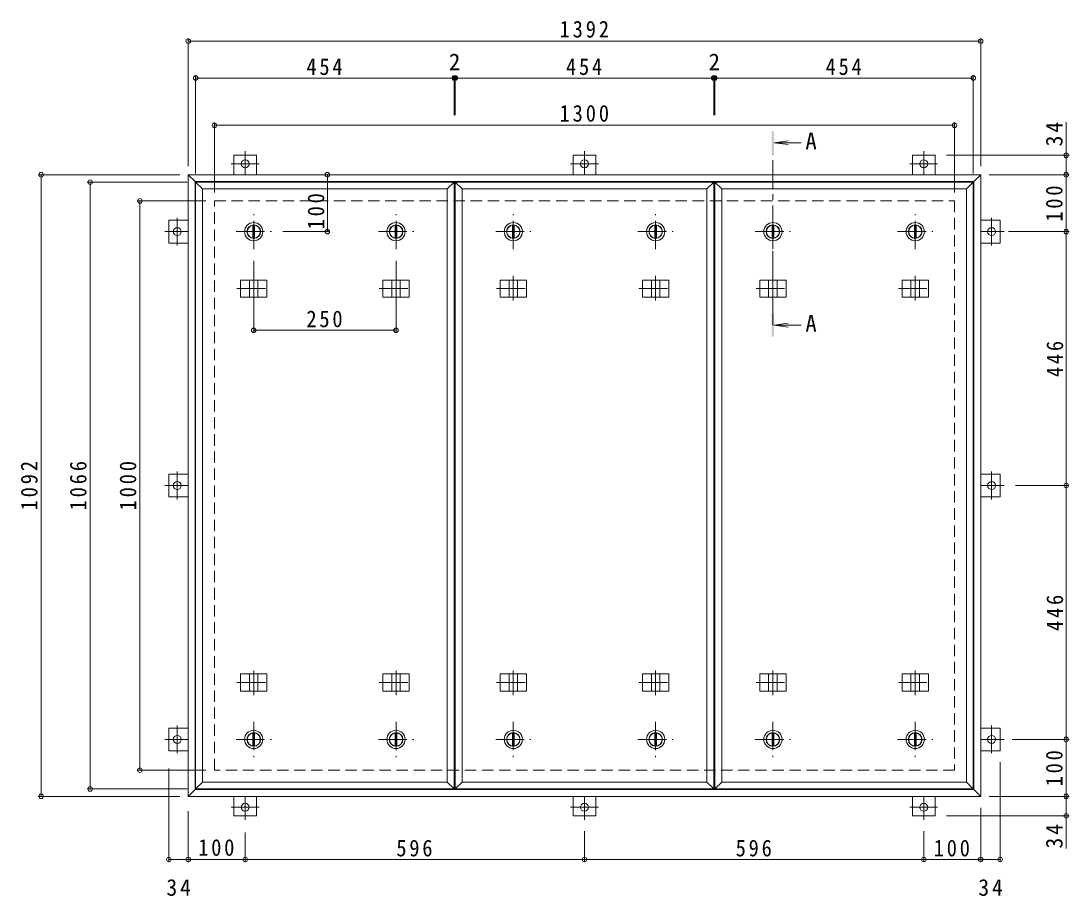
# Model space of a CAD drawing. Units: millimetres at full size, sheet at 1:10. Extents: x -2570 to 2317, y -1961 to 1245.
# Drawn here: x -2232 to -391, y -342 to 1195 of the extents above; entities that cross this region are included whole.
import ezdxf
from ezdxf.enums import TextEntityAlignment as Align

# ---------------------------------------------------------------- set-up
doc = ezdxf.new("R2010")
doc.units = ezdxf.units.MM
doc.header["$LTSCALE"] = 10
doc.header["$PDMODE"] = 32
doc.header["$PDSIZE"] = 8
doc.linetypes.add('CHAIN1', pattern=[8, 5, -1, 1, -1])
doc.linetypes.add('DASHED2', pattern=[3, 2, -1])
for name, color, linetype, lineweight in [('0-1_躯体', 2, 'DASHED2', 9), ('0-2_仕上', 3, 'Continuous', 9), ('0-3_建具', 4, 'Continuous', 9), ('0-5_寸法', 4, 'Continuous', 9), ('0-C', 2, 'Continuous', 9), ('0-E', 3, 'Continuous', 9), ('0-F', 7, 'Continuous', 9)]:
    doc.layers.add(name, color=color, linetype=linetype, lineweight=lineweight)
doc.styles.add('ＭＳ ゴシック', font='')
doc.styles.get('ＭＳ ゴシック').set_extended_font_data('MS Gothic')

msp = doc.modelspace()

# ---------------------------------------------------------------- linework, layer by layer
at = {"layer": '0-1_躯体'}
for p, q in [((-1892.58, 879.14), (-592.58, 879.14)), ((-1892.58, -120.86), (-1892.58, 879.14)), ((-592.58, 879.14), (-592.58, -120.86)), ((-592.58, -120.86), (-1892.58, -120.86))]:
    msp.add_line(p, q, dxfattribs=at)
at = {"layer": '0-2_仕上'}
for p, q in [((-1925.58, 912.14), (-1913.58, 900.14)), ((-1925.58, 912.14), (-1471.58, 912.14)), ((-1925.58, -153.86), (-1925.58, 912.14)), ((-1483.58, 900.14), (-1471.58, 912.14)), ((-1471.58, 912.14), (-1471.58, -153.86)), ((-1469.58, 912.14), (-1457.58, 900.14)), ((-1469.58, 912.14), (-1015.58, 912.14)), ((-1469.58, -153.86), (-1469.58, 912.14)), ((-1027.58, 900.14), (-1015.58, 912.14)), ((-1015.58, 912.14), (-1015.58, -153.86)), ((-1013.58, 912.14), (-1001.58, 900.14)), ((-1013.58, 912.14), (-559.58, 912.14)), ((-1013.58, -153.86), (-1013.58, 912.14)), ((-571.58, 900.14), (-559.58, 912.14)), ((-559.58, 912.14), (-559.58, -153.86)), ((-1483.58, 900.14), (-1913.58, 900.14)), ((-1913.58, 900.14), (-1913.58, -141.86)), ((-1483.58, -141.86), (-1483.58, 900.14)), ((-1027.58, 900.14), (-1457.58, 900.14)), ((-1457.58, 900.14), (-1457.58, -141.86)), ((-1027.58, -141.86), (-1027.58, 900.14)), ((-571.58, 900.14), (-1001.58, 900.14)), ((-1001.58, 900.14), (-1001.58, -141.86)), ((-571.58, -141.86), (-571.58, 900.14)), ((-1913.58, -141.86), (-1925.58, -153.86)), ((-1457.58, -141.86), (-1469.58, -153.86)), ((-1001.58, -141.86), (-1013.58, -153.86)), ((-1471.58, -153.86), (-1925.58, -153.86)), ((-1015.58, -153.86), (-1469.58, -153.86)), ((-559.58, -153.86), (-1013.58, -153.86))]:
    msp.add_line(p, q, dxfattribs=at)
for points in [[(-1913.58, -141.86), (-1483.58, -141.86), (-1471.58, -153.86)], [(-1457.58, -141.86), (-1027.58, -141.86), (-1015.58, -153.86)], [(-1001.58, -141.86), (-571.58, -141.86), (-559.58, -153.86)]]:
    msp.add_lwpolyline(points, dxfattribs=at)
at = {"layer": '0-3_建具', "color": 2}
for p, q in [((-1938.58, 925.14), (-1926.58, 913.14)), ((-1938.58, 925.14), (-546.58, 925.14)), ((-1938.58, -166.86), (-1938.58, 925.14)), ((-558.58, 913.14), (-546.58, 925.14)), ((-546.58, 925.14), (-546.58, -166.86)), ((-1926.58, 913.14), (-558.58, 913.14)), ((-1926.58, -154.86), (-1926.58, 913.14)), ((-558.58, -154.86), (-558.58, 913.14)), ((-1926.58, -154.86), (-1938.58, -166.86)), ((-558.58, -154.86), (-1926.58, -154.86)), ((-558.58, -154.86), (-546.58, -166.86)), ((-546.58, -166.86), (-1938.58, -166.86))]:
    msp.add_line(p, q, dxfattribs=at)
at = {"layer": '0-3_建具'}
for p, q in [((-1846.67, 740.14), (-1846.67, 710.14)), ((-1846.67, 740.14), (-1800.49, 740.14)), ((-1831.08, 740.14), (-1831.08, 710.14)), ((-1816.08, 740.14), (-1816.08, 710.14)), ((-1800.49, 740.14), (-1800.49, 710.14)), ((-1596.67, 740.14), (-1596.67, 710.14)), ((-1596.67, 740.14), (-1550.49, 740.14)), ((-1581.08, 740.14), (-1581.08, 710.14)), ((-1566.08, 740.14), (-1566.08, 710.14)), ((-1550.49, 740.14), (-1550.49, 710.14)), ((-1390.67, 740.14), (-1390.67, 710.14)), ((-1390.67, 740.14), (-1344.49, 740.14)), ((-1375.08, 740.14), (-1375.08, 710.14)), ((-1360.08, 740.14), (-1360.08, 710.14)), ((-1344.49, 740.14), (-1344.49, 710.14)), ((-1140.67, 740.14), (-1140.67, 710.14)), ((-1140.67, 740.14), (-1094.49, 740.14)), ((-1125.08, 740.14), (-1125.08, 710.14)), ((-1110.08, 740.14), (-1110.08, 710.14)), ((-1094.49, 740.14), (-1094.49, 710.14)), ((-934.67, 740.14), (-934.67, 710.14)), ((-934.67, 740.14), (-888.49, 740.14)), ((-919.08, 740.14), (-919.08, 710.14)), ((-904.08, 740.14), (-904.08, 710.14)), ((-888.49, 740.14), (-888.49, 710.14)), ((-684.67, 740.14), (-684.67, 710.14)), ((-684.67, 740.14), (-638.49, 740.14)), ((-669.08, 740.14), (-669.08, 710.14)), ((-654.08, 740.14), (-654.08, 710.14)), ((-638.49, 740.14), (-638.49, 710.14)), ((-1846.67, 710.14), (-1800.49, 710.14)), ((-1596.67, 710.14), (-1550.49, 710.14)), ((-1390.67, 710.14), (-1344.49, 710.14)), ((-1140.67, 710.14), (-1094.49, 710.14)), ((-934.67, 710.14), (-888.49, 710.14)), ((-684.67, 710.14), (-638.49, 710.14)), ((-1846.67, 18.14), (-1846.67, 48.14)), ((-1846.67, 48.14), (-1800.49, 48.14)), ((-1831.08, 18.14), (-1831.08, 48.14)), ((-1816.08, 18.14), (-1816.08, 48.14)), ((-1800.49, 18.14), (-1800.49, 48.14)), ((-1596.67, 18.14), (-1596.67, 48.14)), ((-1596.67, 48.14), (-1550.49, 48.14)), ((-1581.08, 18.14), (-1581.08, 48.14)), ((-1566.08, 18.14), (-1566.08, 48.14)), ((-1550.49, 18.14), (-1550.49, 48.14)), ((-1390.67, 18.14), (-1390.67, 48.14)), ((-1390.67, 48.14), (-1344.49, 48.14)), ((-1375.08, 18.14), (-1375.08, 48.14)), ((-1360.08, 18.14), (-1360.08, 48.14)), ((-1344.49, 18.14), (-1344.49, 48.14)), ((-1140.67, 18.14), (-1140.67, 48.14)), ((-1140.67, 48.14), (-1094.49, 48.14)), ((-1125.08, 18.14), (-1125.08, 48.14)), ((-1110.08, 18.14), (-1110.08, 48.14)), ((-1094.49, 18.14), (-1094.49, 48.14)), ((-934.67, 18.14), (-934.67, 48.14)), ((-934.67, 48.14), (-888.49, 48.14)), ((-919.08, 18.14), (-919.08, 48.14)), ((-904.08, 18.14), (-904.08, 48.14)), ((-888.49, 18.14), (-888.49, 48.14)), ((-684.67, 18.14), (-684.67, 48.14)), ((-684.67, 48.14), (-638.49, 48.14)), ((-669.08, 18.14), (-669.08, 48.14)), ((-654.08, 18.14), (-654.08, 48.14)), ((-638.49, 18.14), (-638.49, 48.14)), ((-1846.67, 18.14), (-1800.49, 18.14)), ((-1596.67, 18.14), (-1550.49, 18.14)), ((-1390.67, 18.14), (-1344.49, 18.14)), ((-1140.67, 18.14), (-1094.49, 18.14)), ((-934.67, 18.14), (-888.49, 18.14)), ((-684.67, 18.14), (-638.49, 18.14))]:
    msp.add_line(p, q, dxfattribs=at)
at = {"layer": '0-3_建具', "linetype": 'CHAIN1'}
for p, q in [((-1823.58, 747.26), (-1823.58, 704.02)), ((-1573.58, 747.26), (-1573.58, 704.02)), ((-1367.58, 747.26), (-1367.58, 704.02)), ((-1117.58, 747.26), (-1117.58, 704.02)), ((-911.58, 747.26), (-911.58, 704.02)), ((-661.58, 747.26), (-661.58, 704.02)), ((-1852.99, 725.14), (-1794.17, 725.14)), ((-1602.99, 725.14), (-1544.17, 725.14)), ((-1396.99, 725.14), (-1338.17, 725.14)), ((-1146.99, 725.14), (-1088.17, 725.14)), ((-940.99, 725.14), (-882.17, 725.14)), ((-690.99, 725.14), (-632.17, 725.14)), ((-1823.58, 11.02), (-1823.58, 54.26)), ((-1573.58, 11.02), (-1573.58, 54.26)), ((-1367.58, 11.02), (-1367.58, 54.26)), ((-1117.58, 11.02), (-1117.58, 54.26)), ((-911.58, 11.02), (-911.58, 54.26)), ((-661.58, 11.02), (-661.58, 54.26)), ((-1852.99, 33.14), (-1794.17, 33.14)), ((-1602.99, 33.14), (-1544.17, 33.14)), ((-1396.99, 33.14), (-1338.17, 33.14)), ((-1146.99, 33.14), (-1088.17, 33.14)), ((-940.99, 33.14), (-882.17, 33.14)), ((-690.99, 33.14), (-632.17, 33.14))]:
    msp.add_line(p, q, dxfattribs=at)
at = {"layer": '0-5_寸法'}
for p, q in [((-909.58, 981.36), (-884.8, 984.62)), ((-909.58, 981.36), (-884.8, 978.1)), ((-909.58, 981.36), (-862.12, 981.36)), ((-909.58, 660.83), (-884.8, 664.1)), ((-909.58, 660.83), (-884.8, 657.57)), ((-909.58, 660.83), (-862.12, 660.83))]:
    msp.add_line(p, q, dxfattribs=at)
at = {"layer": '0-5_寸法', "linetype": 'CHAIN1'}
msp.add_line((-911.58, 660.83), (-911.58, 961.36), dxfattribs=at)
at = {"layer": '0-5_寸法'}
for points in [[(-909.58, 1001.36), (-913.58, 1001.36), (-909.58, 961.36), (-913.58, 961.36)], [(-909.58, 640.83), (-913.58, 640.83), (-909.58, 680.83), (-913.58, 680.83)]]:
    msp.add_solid(points, dxfattribs=at)
at = {"layer": '0-C', "linetype": 'CHAIN1'}
for p, q in [((-1823.58, 794.14), (-1823.58, 856.14)), ((-1573.58, 794.14), (-1573.58, 856.14)), ((-1367.58, 794.14), (-1367.58, 856.14)), ((-1117.58, 794.14), (-1117.58, 856.14)), ((-911.58, 794.14), (-911.58, 856.14)), ((-661.58, 794.14), (-661.58, 856.14)), ((-1854.58, 825.14), (-1792.58, 825.14)), ((-1604.58, 825.14), (-1542.58, 825.14)), ((-1398.58, 825.14), (-1336.58, 825.14)), ((-1148.58, 825.14), (-1086.58, 825.14)), ((-942.58, 825.14), (-880.58, 825.14)), ((-692.58, 825.14), (-630.58, 825.14)), ((-1823.58, -35.86), (-1823.58, -97.86)), ((-1573.58, -35.86), (-1573.58, -97.86)), ((-1367.58, -35.86), (-1367.58, -97.86)), ((-1117.58, -35.86), (-1117.58, -97.86)), ((-911.58, -35.86), (-911.58, -97.86)), ((-661.58, -35.86), (-661.58, -97.86)), ((-1854.58, -66.86), (-1792.58, -66.86)), ((-1604.58, -66.86), (-1542.58, -66.86)), ((-1398.58, -66.86), (-1336.58, -66.86)), ((-1148.58, -66.86), (-1086.58, -66.86)), ((-942.58, -66.86), (-880.58, -66.86)), ((-692.58, -66.86), (-630.58, -66.86))]:
    msp.add_line(p, q, dxfattribs=at)
at = {"layer": '0-C'}
for p, q in [((-1825.08, 836.54), (-1825.08, 813.74)), ((-1822.08, 836.54), (-1822.08, 813.74)), ((-1575.08, 836.54), (-1575.08, 813.74)), ((-1572.08, 836.54), (-1572.08, 813.74)), ((-1369.08, 836.54), (-1369.08, 813.74)), ((-1366.08, 836.54), (-1366.08, 813.74)), ((-1119.08, 836.54), (-1119.08, 813.74)), ((-1116.08, 836.54), (-1116.08, 813.74)), ((-913.08, 836.54), (-913.08, 813.74)), ((-910.08, 836.54), (-910.08, 813.74)), ((-663.08, 836.54), (-663.08, 813.74)), ((-660.08, 836.54), (-660.08, 813.74)), ((-1825.08, -78.26), (-1825.08, -55.46)), ((-1822.08, -78.26), (-1822.08, -55.46)), ((-1575.08, -78.26), (-1575.08, -55.46)), ((-1572.08, -78.26), (-1572.08, -55.46)), ((-1369.08, -78.26), (-1369.08, -55.46)), ((-1366.08, -78.26), (-1366.08, -55.46)), ((-1119.08, -78.26), (-1119.08, -55.46)), ((-1116.08, -78.26), (-1116.08, -55.46)), ((-913.08, -78.26), (-913.08, -55.46)), ((-910.08, -78.26), (-910.08, -55.46)), ((-663.08, -78.26), (-663.08, -55.46)), ((-660.08, -78.26), (-660.08, -55.46))]:
    msp.add_line(p, q, dxfattribs=at)
for centre, radius in [((-1823.58, 825.14), 16), ((-1823.58, 825.14), 12), ((-1823.58, 825.14), 11.5), ((-1573.58, 825.14), 16), ((-1573.58, 825.14), 12), ((-1573.58, 825.14), 11.5), ((-1367.58, 825.14), 16), ((-1367.58, 825.14), 12), ((-1367.58, 825.14), 11.5), ((-1117.58, 825.14), 16), ((-1117.58, 825.14), 12), ((-1117.58, 825.14), 11.5), ((-911.58, 825.14), 16), ((-911.58, 825.14), 12), ((-911.58, 825.14), 11.5), ((-661.58, 825.14), 16), ((-661.58, 825.14), 12), ((-661.58, 825.14), 11.5), ((-1823.58, -66.86), 16), ((-1823.58, -66.86), 12), ((-1573.58, -66.86), 16), ((-1573.58, -66.86), 12), ((-1367.58, -66.86), 16), ((-1367.58, -66.86), 12), ((-1117.58, -66.86), 16), ((-1117.58, -66.86), 12), ((-911.58, -66.86), 16), ((-911.58, -66.86), 12), ((-661.58, -66.86), 16), ((-661.58, -66.86), 12), ((-1823.58, -66.86), 11.5), ((-1573.58, -66.86), 11.5), ((-1367.58, -66.86), 11.5), ((-1117.58, -66.86), 11.5), ((-911.58, -66.86), 11.5), ((-661.58, -66.86), 11.5)]:
    msp.add_circle(centre, radius, dxfattribs=at)
at = {"layer": '0-E'}
for p, q in [((-1858.58, 959.34), (-1818.58, 959.34)), ((-1858.58, 959.34), (-1858.58, 925.14)), ((-1818.58, 959.34), (-1818.58, 925.14)), ((-1262.58, 959.34), (-1222.58, 959.34)), ((-1262.58, 959.34), (-1262.58, 925.14)), ((-1222.58, 959.34), (-1222.58, 925.14)), ((-666.58, 959.34), (-626.58, 959.34)), ((-666.58, 959.34), (-666.58, 925.14)), ((-626.58, 959.34), (-626.58, 925.14)), ((-1972.78, 805.14), (-1972.78, 845.14)), ((-1972.78, 845.14), (-1938.58, 845.14)), ((-512.38, 845.14), (-546.58, 845.14)), ((-512.38, 845.14), (-512.38, 805.14)), ((-1972.78, 805.14), (-1938.58, 805.14)), ((-512.38, 805.14), (-546.58, 805.14)), ((-1972.78, 359.14), (-1972.78, 399.14)), ((-1972.78, 399.14), (-1938.58, 399.14)), ((-512.38, 399.14), (-546.58, 399.14)), ((-512.38, 399.14), (-512.38, 359.14)), ((-1972.78, 359.14), (-1938.58, 359.14)), ((-512.38, 359.14), (-546.58, 359.14)), ((-1972.78, -86.86), (-1972.78, -46.86)), ((-1972.78, -46.86), (-1938.58, -46.86)), ((-512.38, -46.86), (-546.58, -46.86)), ((-512.38, -46.86), (-512.38, -86.86)), ((-1972.78, -86.86), (-1938.58, -86.86)), ((-512.38, -86.86), (-546.58, -86.86)), ((-1858.58, -201.06), (-1858.58, -166.86)), ((-1818.58, -201.06), (-1818.58, -166.86)), ((-1262.58, -201.06), (-1262.58, -166.86)), ((-1222.58, -201.06), (-1222.58, -166.86)), ((-666.58, -201.06), (-666.58, -166.86)), ((-626.58, -201.06), (-626.58, -166.86)), ((-1818.58, -201.06), (-1858.58, -201.06)), ((-1222.58, -201.06), (-1262.58, -201.06)), ((-626.58, -201.06), (-666.58, -201.06))]:
    msp.add_line(p, q, dxfattribs=at)
at = {"layer": '0-E', "linetype": 'CHAIN1'}
for p, q in [((-1838.58, 966.31), (-1838.58, 925.14)), ((-1242.58, 966.31), (-1242.58, 925.14)), ((-646.58, 966.31), (-646.58, 925.14)), ((-1814.2, 944.34), (-1862.96, 944.34)), ((-1218.2, 944.34), (-1266.96, 944.34)), ((-622.2, 944.34), (-670.96, 944.34)), ((-1957.78, 849.52), (-1957.78, 800.76)), ((-527.38, 800.76), (-527.38, 849.52)), ((-1979.75, 825.14), (-1938.58, 825.14)), ((-505.41, 825.14), (-546.58, 825.14)), ((-1957.78, 403.52), (-1957.78, 354.76)), ((-527.38, 354.76), (-527.38, 403.52)), ((-1979.75, 379.14), (-1938.58, 379.14)), ((-505.41, 379.14), (-546.58, 379.14)), ((-1957.78, -42.48), (-1957.78, -91.24)), ((-527.38, -91.24), (-527.38, -42.48)), ((-1979.75, -66.86), (-1938.58, -66.86)), ((-505.41, -66.86), (-546.58, -66.86)), ((-1838.58, -208.03), (-1838.58, -166.86)), ((-1242.58, -208.03), (-1242.58, -166.86)), ((-646.58, -208.03), (-646.58, -166.86)), ((-1862.96, -186.06), (-1814.2, -186.06)), ((-1266.96, -186.06), (-1218.2, -186.06)), ((-670.96, -186.06), (-622.2, -186.06))]:
    msp.add_line(p, q, dxfattribs=at)
at = {"layer": '0-E'}
for centre in [(-1838.58, 944.34), (-1242.58, 944.34), (-646.58, 944.34), (-1957.78, 825.14), (-527.38, 825.14), (-1957.78, 379.14), (-527.38, 379.14), (-1957.78, -66.86), (-527.38, -66.86), (-1838.58, -186.06), (-1242.58, -186.06), (-646.58, -186.06)]:
    msp.add_circle(centre, 7, dxfattribs=at)
at = {"layer": '0-F'}
for p, q in [((-1938.58, 940.14), (-1938.58, 1164.79)), ((-546.58, 940.14), (-546.58, 1164.79)), ((-1938.58, 1159.79), (-546.58, 1159.79)), ((-1925.58, 927.14), (-1925.58, 1099.99)), ((-1925.58, 1094.99), (-1471.58, 1094.99)), ((-1471.58, 1097.99), (-1471.58, 1029.59)), ((-1471.58, 1094.99), (-1469.58, 1094.99)), ((-1469.58, 1097.99), (-1469.58, 1029.59)), ((-1469.58, 1094.99), (-1015.58, 1094.99)), ((-1015.58, 1097.99), (-1015.58, 1029.59)), ((-1015.58, 1094.99), (-1013.58, 1094.99)), ((-1013.58, 1097.99), (-1013.58, 1029.59)), ((-1013.58, 1094.99), (-559.58, 1094.99)), ((-559.58, 927.14), (-559.58, 1099.99)), ((-1892.58, 894.14), (-1892.58, 1016.94)), ((-592.58, 894.14), (-592.58, 1016.94)), ((-396.43, 959.34), (-396.43, 1017.41)), ((-1892.58, 1011.94), (-592.58, 1011.94)), ((-391.43, 959.34), (-606.58, 959.34)), ((-396.43, 925.14), (-396.43, 959.34)), ((-1953.58, 925.14), (-2201.94, 925.14)), ((-2196.94, -166.86), (-2196.94, 925.14)), ((-1694.2, 925.14), (-1694.2, 825.14)), ((-531.58, 925.14), (-391.43, 925.14)), ((-396.43, 825.14), (-396.43, 925.14)), ((-1940.58, 912.14), (-2115.9, 912.14)), ((-2110.9, -153.86), (-2110.9, 912.14)), ((-1907.58, 879.14), (-2028.53, 879.14)), ((-2023.53, -120.86), (-2023.53, 879.14)), ((-1691.2, 825.14), (-1772.58, 825.14)), ((-497.66, 825.14), (-391.43, 825.14)), ((-396.43, 825.14), (-396.43, 379.14)), ((-1823.58, 648.84), (-1823.58, 774.14)), ((-1573.58, 648.84), (-1573.58, 774.14)), ((-1823.58, 651.84), (-1573.58, 651.84)), ((-393.43, 379.14), (-485.41, 379.14)), ((-396.43, 379.14), (-396.43, -66.86)), ((-491.07, -66.86), (-391.43, -66.86)), ((-396.43, -166.86), (-396.43, -66.86)), ((-512.38, -280.79), (-512.38, -106.86)), ((-1907.58, -120.86), (-2028.53, -120.86)), ((-1972.78, -282.79), (-1972.78, -118.07)), ((-1940.58, -153.86), (-2115.9, -153.86)), ((-1953.58, -166.86), (-2201.94, -166.86)), ((-531.58, -166.86), (-391.43, -166.86)), ((-396.43, -166.86), (-396.43, -201.06)), ((-1938.58, -193.07), (-1938.58, -282.79)), ((-391.43, -201.06), (-606.58, -201.06)), ((-546.58, -280.79), (-546.58, -186.86)), ((-396.43, -201.06), (-396.43, -258.53)), ((-1838.58, -230.37), (-1838.58, -282.79)), ((-1242.58, -280.79), (-1242.58, -228.03)), ((-646.58, -280.79), (-646.58, -228.03)), ((-1972.78, -277.79), (-1938.58, -277.79)), ((-1938.58, -277.79), (-1838.58, -277.79)), ((-1838.58, -277.79), (-1242.58, -277.79)), ((-1242.58, -277.79), (-646.58, -277.79)), ((-646.58, -277.79), (-546.58, -277.79)), ((-546.58, -277.79), (-512.38, -277.79))]:
    msp.add_line(p, q, dxfattribs=at)
for p in [(-1938.58, 1159.79), (-546.58, 1159.79), (-1925.58, 1094.99), (-1471.58, 1094.99), (-1469.58, 1094.99), (-1015.58, 1094.99), (-1013.58, 1094.99), (-559.58, 1094.99), (-1892.58, 1011.94), (-592.58, 1011.94), (-396.43, 959.34), (-2196.94, 925.14), (-1694.2, 925.14), (-396.43, 925.14), (-2110.9, 912.14), (-2023.53, 879.14), (-1694.2, 825.14), (-396.43, 825.14), (-1823.58, 651.84), (-1573.58, 651.84), (-396.43, 379.14), (-396.43, -66.86), (-2023.53, -120.86), (-2196.94, -166.86), (-2110.9, -153.86), (-396.43, -166.86), (-396.43, -201.06), (-1972.78, -277.79), (-1938.58, -277.79), (-1838.58, -277.79), (-1242.58, -277.79), (-646.58, -277.79), (-546.58, -277.79), (-512.38, -277.79)]:
    msp.add_point(p, dxfattribs=at)

# ---------------------------------------------------------------- texts
at = {"layer": '0-5_寸法', "color": 2, "style": 'ＭＳ ゴシック'}
for p in [(-854.55, 960.96), (-854.55, 640.44)]:
    msp.add_text('A', height=29.33, dxfattribs=at).set_placement(p, align=Align.BOTTOM_LEFT)
at = {"layer": '0-F', "color": 2, "style": 'ＭＳ ゴシック'}
for p in [(-1480.58, 1099.99), (-1024.58, 1099.99)]:
    msp.add_text('2', height=29.33, dxfattribs=at).set_placement(p, align=Align.BOTTOM_LEFT)
at = {"layer": '0-F', "color": 2, "char_height": 29.33, "attachment_point": 7, "style": 'ＭＳ ゴシック'}
for s, insert in [('\\T1.28;\\W0.9;1392', (-1286.33, 1165.79)), ('\\T1.27;\\W0.9;454', (-1731.08, 1099.99)), ('\\T1.27;\\W0.9;454', (-1275.08, 1099.99)), ('\\T1.27;\\W0.9;454', (-819.08, 1099.99)), ('\\T1.28;\\W0.9;1300', (-1286.33, 1017.94)), ('\\T1.27;\\W0.9;250', (-1731.08, 656.84)), ('\\T1.27;\\W0.9;100', (-1921.08, -271.79)), ('\\T1.27;\\W0.9;596', (-1573.08, -272.79)), ('\\T1.27;\\W0.9;596', (-977.08, -272.79)), ('\\T1.27;\\W0.9;100', (-629.08, -272.79)), ('\\T1.27;\\W0.95;34', (-1976.93, -342.01)), ('\\T1.27;\\W0.95;34', (-550.73, -342.01))]:
    msp.add_mtext(s, dxfattribs=dict(at, insert=insert))
at = {"layer": '0-F', "color": 2, "char_height": 29.33, "attachment_point": 7, "rotation": 90, "style": 'ＭＳ ゴシック'}
for s, insert in [('\\T1.27;\\W0.95;34', (-402.43, 974.91)), ('\\T1.27;\\W0.9;100', (-402.43, 842.64)), ('\\T1.27;\\W0.9;100', (-1699.2, 829.15)), ('\\T1.27;\\W0.9;446', (-401.43, 569.64)), ('\\T1.28;\\W0.9;1092', (-2202.94, 335.39)), ('\\T1.28;\\W0.9;1066', (-2116.9, 335.39)), ('\\T1.28;\\W0.9;1000', (-2029.53, 335.39)), ('\\T1.27;\\W0.9;446', (-401.43, 123.64)), ('\\T1.27;\\W0.9;100', (-402.43, -149.36)), ('\\T1.27;\\W0.95;34', (-402.43, -258.53))]:
    msp.add_mtext(s, dxfattribs=dict(at, insert=insert))

doc.saveas('drawing.dxf')
